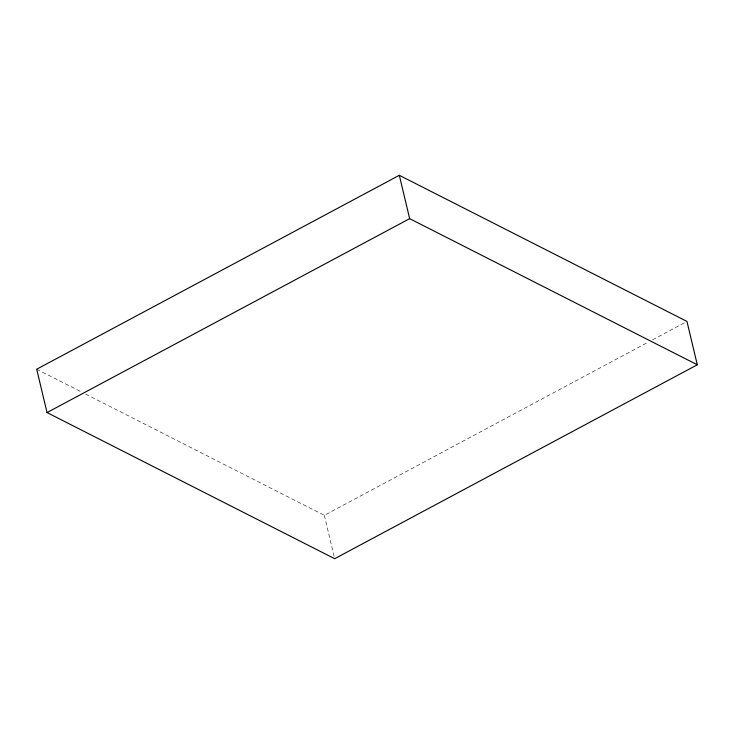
<?xml version="1.0" encoding="UTF-8"?>
<svg xmlns="http://www.w3.org/2000/svg" width="734" height="734" viewBox="0 0 734 734"><rect width="100%" height="100%" fill="white"/><g stroke="black" fill="none" stroke-linecap="round" stroke-linejoin="round"><path stroke-width="0.55" stroke-dasharray="3.67 2.75" d="M85.658 394.094L324.345 515.341L648.59 341.952M652.627 339.796L684.95 322.51M36.7 369.22L81.584 392.02M324.345 515.341L334.144 556.482"/><path stroke-width="1.1" d="M399.324 175.298L36.7 369.22L47.031 412.572L334.676 558.702L697.3 364.78L686.969 321.428L399.324 175.298L409.655 218.659L697.3 364.78M47.031 412.572L409.655 218.659"/></g></svg>
